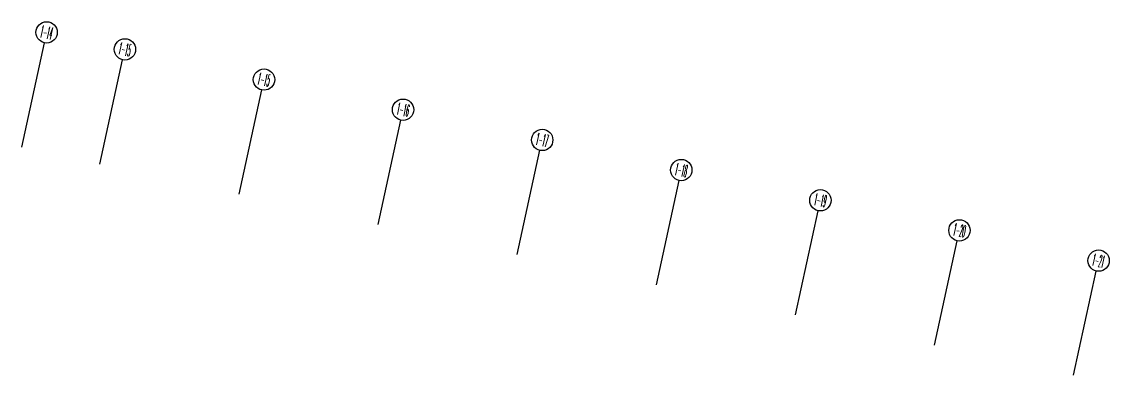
# Model space of a CAD drawing. Extents: x 791398 to 2325386, y -987887 to -518217.
# Drawn here: x 1602668 to 1663791, y -671687 to -651802 of the extents above; entities that cross this region are included whole.
import ezdxf
from ezdxf.enums import TextEntityAlignment as Align

# ---------------------------------------------------------------- set-up
doc = ezdxf.new("R2010")
doc.units = 0
doc.header["$LTSCALE"] = 1000
doc.header["$MEASUREMENT"] = 0
doc.layers.add('AXIS', color=3, linetype='Continuous')
doc.layers.add('AXIS_TEXT', color=7, linetype='Continuous')
doc.styles.add('_TCH_AXIS', font='COMPLEX', dxfattribs={"bigfont": 'GBCBIG'})
doc.styles.add('COMPLEX', font='COMPLEX')

# ---------------------------------------------------------------- blocks, each defined once
blk = doc.blocks.new('_AXISO')
blk.add_circle((0, 0), 0.5)
at = {"layer": 'AXIS_TEXT', "style": 'COMPLEX', "width": 1.041667}
blk.add_attdef('A', text='', height=0.56, dxfattribs=at).set_placement((-0.25, -0.28), (0.25, -0.28), align=Align.FIT)

msp = doc.modelspace()

# ---------------------------------------------------------------- linework, layer by layer
at = {"layer": 'AXIS'}
for p, q in [((1602668, -658852), (1603941, -652989)), ((1607066, -659807), (1608339, -653943)), ((1614884, -661504), (1616157, -655641)), ((1622702, -663201), (1623975, -657338)), ((1630520, -664898), (1631792, -659035)), ((1638337, -666596), (1639610, -660732)), ((1646155, -668293), (1647428, -662430)), ((1653973, -669990), (1655246, -664127)), ((1661791, -671687), (1663064, -665824))]:
    msp.add_line(p, q, dxfattribs=at)

# ---------------------------------------------------------------- block references
ref = msp.add_blockref('_AXISO', (1604068, -652402), dxfattribs=dict(at, xscale=1200, yscale=1200, zscale=1200))
ref.add_attrib('A', '1-14', dxfattribs={"layer": 'AXIS_TEXT', "height": 678.8, "rotation": 347.75138, "style": '_TCH_AXIS', "width": 0.291667}).set_placement((1603665, -652662), (1604328, -652806), align=Align.FIT)
ref = msp.add_blockref('_AXISO', (1608466, -653357), dxfattribs=dict(at, xscale=1200, yscale=1200, zscale=1200))
ref.add_attrib('A', '1-15', dxfattribs={"layer": 'AXIS_TEXT', "height": 678.8, "rotation": 347.75138, "style": '_TCH_AXIS', "width": 0.3}).set_placement((1608062, -653617), (1608726, -653761), align=Align.FIT)
ref = msp.add_blockref('_AXISO', (1616284, -655054), dxfattribs=dict(at, xscale=1200, yscale=1200, zscale=1200))
ref.add_attrib('A', '1-15', dxfattribs={"layer": 'AXIS_TEXT', "height": 678.8, "rotation": 347.75138, "style": '_TCH_AXIS', "width": 0.3}).set_placement((1615880, -655314), (1616544, -655458), align=Align.FIT)
ref = msp.add_blockref('_AXISO', (1624102, -656751), dxfattribs=dict(at, xscale=1200, yscale=1200, zscale=1200))
ref.add_attrib('A', '1-16', dxfattribs={"layer": 'AXIS_TEXT', "height": 678.8, "rotation": 347.75138, "style": '_TCH_AXIS', "width": 0.3}).set_placement((1623698, -657011), (1624362, -657155), align=Align.FIT)
ref = msp.add_blockref('_AXISO', (1631920, -658449), dxfattribs=dict(at, xscale=1200, yscale=1200, zscale=1200))
ref.add_attrib('A', '1-17', dxfattribs={"layer": 'AXIS_TEXT', "height": 678.8, "rotation": 347.75138, "style": '_TCH_AXIS', "width": 0.3}).set_placement((1631516, -658708), (1632179, -658852), align=Align.FIT)
ref = msp.add_blockref('_AXISO', (1639738, -660146), dxfattribs=dict(at, xscale=1200, yscale=1200, zscale=1200))
ref.add_attrib('A', '1-18', dxfattribs={"layer": 'AXIS_TEXT', "height": 678.8, "rotation": 347.75138, "style": '_TCH_AXIS', "width": 0.3}).set_placement((1639334, -660406), (1639997, -660550), align=Align.FIT)
ref = msp.add_blockref('_AXISO', (1647555, -661843), dxfattribs=dict(at, xscale=1200, yscale=1200, zscale=1200))
ref.add_attrib('A', '1-19', dxfattribs={"layer": 'AXIS_TEXT', "height": 678.8, "rotation": 347.75138, "style": '_TCH_AXIS', "width": 0.3}).set_placement((1647152, -662103), (1647815, -662247), align=Align.FIT)
ref = msp.add_blockref('_AXISO', (1655373, -663540), dxfattribs=dict(at, xscale=1200, yscale=1200, zscale=1200))
ref.add_attrib('A', '1-20', dxfattribs={"layer": 'AXIS_TEXT', "height": 678.8, "rotation": 347.75138, "style": '_TCH_AXIS', "width": 0.28}).set_placement((1654970, -663800), (1655633, -663944), align=Align.FIT)
ref = msp.add_blockref('_AXISO', (1663191, -665238), dxfattribs=dict(at, xscale=1200, yscale=1200, zscale=1200))
ref.add_attrib('A', '1-21', dxfattribs={"layer": 'AXIS_TEXT', "height": 678.8, "rotation": 347.75138, "style": '_TCH_AXIS', "width": 0.3}).set_placement((1662788, -665497), (1663451, -665641), align=Align.FIT)

doc.saveas('drawing.dxf')
